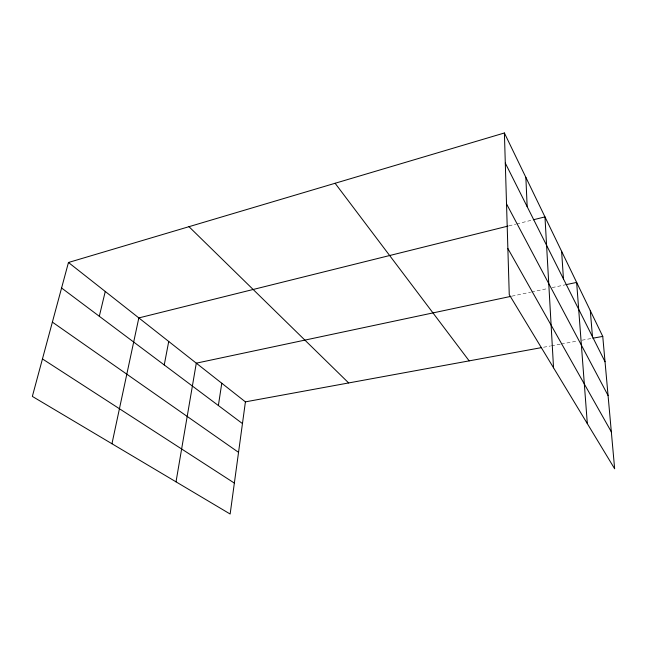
<?xml version="1.0" encoding="UTF-8"?>
<svg xmlns="http://www.w3.org/2000/svg" width="647" height="647" viewBox="0 0 647 647"><rect width="100%" height="100%" fill="white"/><g stroke="black" fill="none" stroke-linecap="round" stroke-linejoin="round"><path stroke-width="0.49" stroke-dasharray="3.23 2.43" d="M508.938 225.852L515.756 224.161M516.727 223.919L532.311 220.037M511.955 296.14L530.58 292.185M531.559 291.975L547.241 288.651M552.142 287.608L564.88 284.898M543.569 347.245L550.476 345.975M551.462 345.797L560.334 344.172M561.321 343.994L577.108 341.098M582.041 340.193L591.9 338.389"/><path stroke-width="0.97" d="M68.461 262.488L245.415 401.86L230.146 514.025L32.35 396.409L68.461 262.488L504.393 132.975L602.753 336.4L614.65 468.776L509.254 294.636L504.393 132.975M218.379 405.523L221.775 383.242M176.016 481.845L196.292 363.169L510.976 296.35M164.241 364.948L168.73 341.462M111.955 443.745L138.83 317.92L507.968 226.094M99.306 316.278L105.259 291.465M533.282 219.794L544.968 216.891L553.541 367.811M565.866 284.696L576.647 282.407L587.322 423.615M245.415 401.86L541.596 347.601M592.887 338.211L602.753 336.4M42.459 358.939L234.36 483.091M52.383 322.117L238.541 452.358M61.586 288.004L242.455 423.575M188.981 226.685L348.668 382.951M335.106 183.271L469.172 360.872M507.863 248.521L611.334 431.864M506.52 203.886L608.067 395.503M505.299 163.109L605.026 361.722M590.299 310.641L592.466 336.699M561.612 251.303L563.456 278.93M525.857 177.367L527.168 206.66"/></g></svg>
